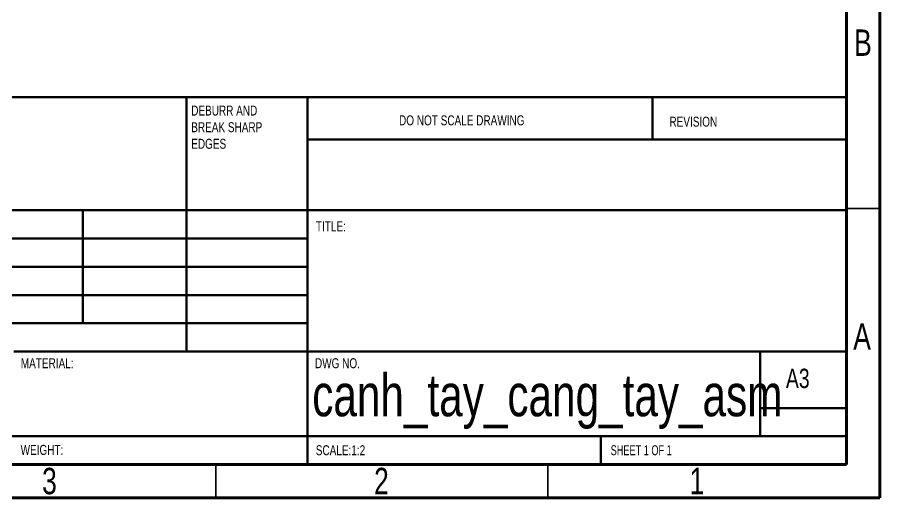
# Model space of a CAD drawing. Header units: millimetres. Extents: x 10 to 419, y 5 to 292.
# Drawn here: x 285.1 to 415, y 5 to 77.3 of the extents above; entities that cross this region are included whole.
import ezdxf

# ---------------------------------------------------------------- set-up
doc = ezdxf.new("R2010")
doc.units = ezdxf.units.MM
doc.styles.add('SLDTEXTSTYLE0', font='TXT', dxfattribs={"width": 0.75})
doc.styles.add('SLDTEXTSTYLE2', font='TXT', dxfattribs={"width": 0.6875})

# ---------------------------------------------------------------- blocks, each defined once
blk = doc.blocks.new('SW_NOTE_0_1')
at = {"color": 0, "linetype": 'Continuous', "lineweight": 0, "char_height": 1.5, "attachment_point": 1, "style": 'SLDTEXTSTYLE0'}
for s, insert in [('DEBURR AND', (0, 1.93)), ('BREAK SHARP', (0, -0.57)), ('EDGES', (0, -3.07))]:
    blk.add_mtext(s, dxfattribs=dict(at, insert=insert))

msp = doc.modelspace()

# ---------------------------------------------------------------- linework, layer by layer
at = {"color": 7, "linetype": 'Continuous', "lineweight": 70}
for p, q in [((415, 292), (415, 5)), ((410, 287), (410, 10)), ((410, 10), (20, 10)), ((415, 5), (15, 5))]:
    msp.add_line(p, q, dxfattribs=at)
at = {"color": 7, "linetype": 'Continuous', "lineweight": 50}
for p, q in [((230, 65.25), (410, 65.25)), ((310.6, 65.25), (310.6, 27)), ((328.8, 65.25), (328.8, 10)), ((380.8, 58.88), (380.8, 65.25)), ((410, 58.88), (328.8, 58.88)), ((410, 48.25), (230, 48.25)), ((295, 31.25), (295, 48.25)), ((328.8, 44), (230, 44)), ((328.8, 39.75), (230, 39.75)), ((328.8, 35.5), (230, 35.5)), ((328.8, 31.25), (230, 31.25)), ((284.6, 27), (410, 27)), ((397, 14.25), (397, 27)), ((410, 18.5), (397, 18.5)), ((230, 14.25), (410, 14.25)), ((373, 10), (373, 14.25))]:
    msp.add_line(p, q, dxfattribs=at)
at = {"color": 7, "linetype": 'Continuous', "lineweight": 35}
for p, q in [((410, 48.5), (415, 48.5)), ((315, 10), (315, 5)), ((365, 10), (365, 5))]:
    msp.add_line(p, q, dxfattribs=at)

# ---------------------------------------------------------------- block references
at = {"color": 7, "linetype": 'Continuous', "lineweight": 0}
msp.add_blockref('SW_NOTE_0_1', (311.31, 62.07), dxfattribs=at)

# ---------------------------------------------------------------- texts
for s, insert, char_height, attachment_point, style in [('B', (412.47, 75.45), 3.97, 2, 'SLDTEXTSTYLE0'), ('DO NOT SCALE DRAWING', (342.61, 62.53), 1.5, 1, 'SLDTEXTSTYLE0'), ('REVISION', (383.33, 62.33), 1.5, 1, 'SLDTEXTSTYLE0'), ('TITLE:', (330.09, 46.58), 1.5, 1, 'SLDTEXTSTYLE0'), ('A', (412.34, 31.25), 3.97, 2, 'SLDTEXTSTYLE0'), ('MATERIAL:', (285.65, 25.99), 1.5, 1, 'SLDTEXTSTYLE0'), ('DWG NO.', (329.95, 25.99), 1.5, 1, 'SLDTEXTSTYLE0'), ('canh_tay_cang_tay_asm', (364.94, 23.61), 6.35, 2, 'SLDTEXTSTYLE0'), ('A3', (400.87, 24.41), 2.91, 1, 'SLDTEXTSTYLE0'), ('WEIGHT:', (285.62, 12.95), 1.499, 1, 'SLDTEXTSTYLE0'), ('SCALE:1:2', (330.07, 12.9), 1.5, 1, 'SLDTEXTSTYLE0'), ('SHEET 1 OF 1', (374.48, 12.9), 1.5, 1, 'SLDTEXTSTYLE2'), ('3', (289.96, 9.5), 3.97, 2, 'SLDTEXTSTYLE0'), ('2', (339.96, 9.5), 3.97, 2, 'SLDTEXTSTYLE0'), ('1', (387.46, 9.5), 3.97, 2, 'SLDTEXTSTYLE0')]:
    msp.add_mtext(s, dxfattribs=dict(at, insert=insert, char_height=char_height, attachment_point=attachment_point, style=style))

doc.saveas('drawing.dxf')
